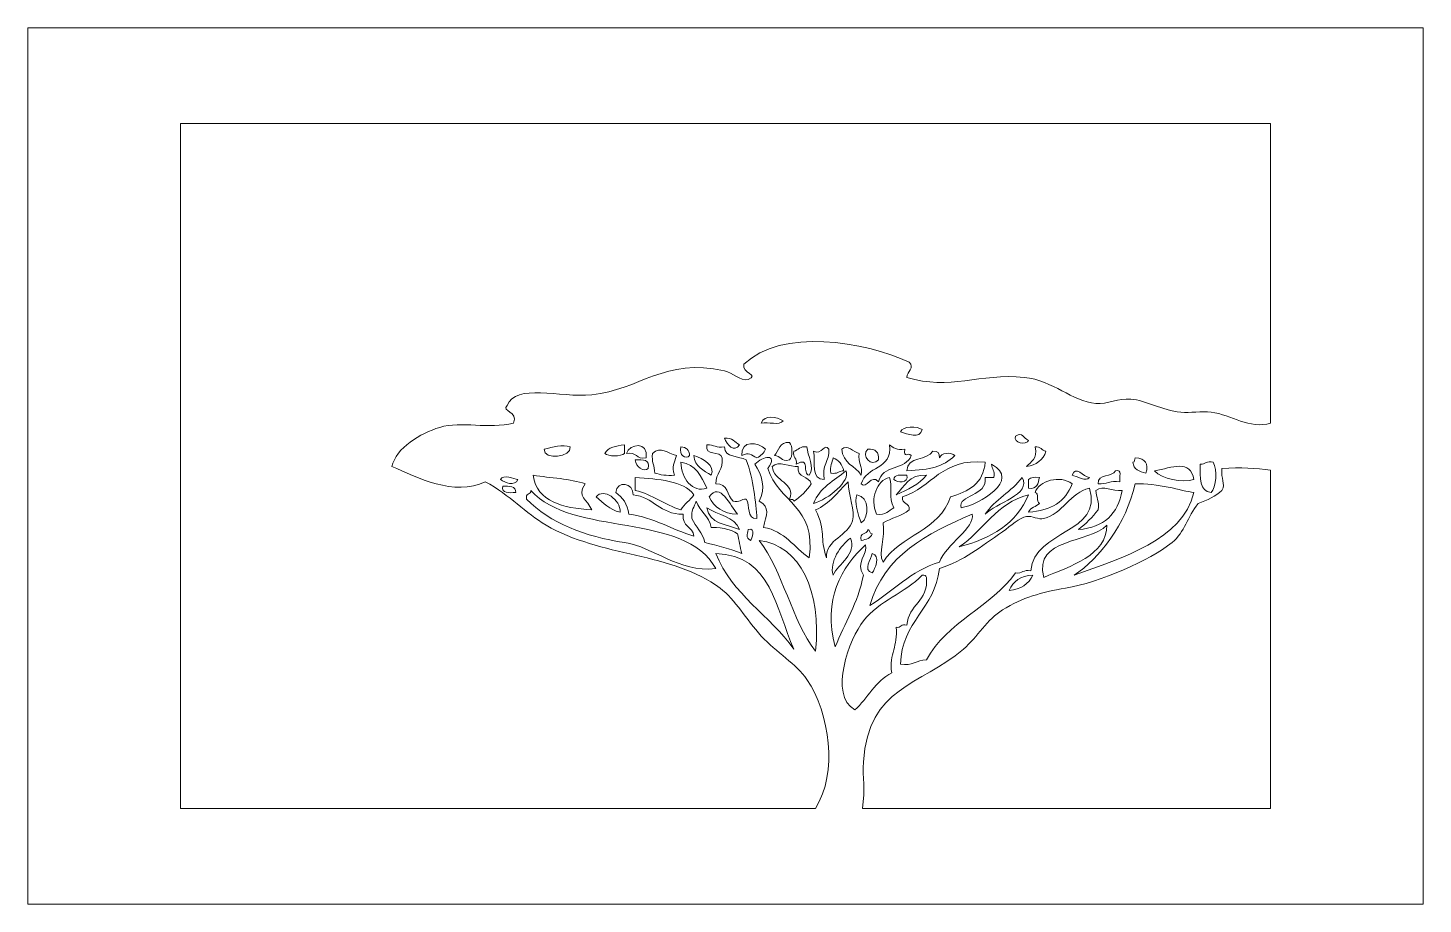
# Model space of a CAD drawing. Header units: inches. Extents: x 0.6 to 18.1, y -11.7 to -0.6.
# Drawn here: x 9.43 to 18.05, y -11.68 to -6.26 of the extents above; entities that cross this region are included whole.
import ezdxf

# ---------------------------------------------------------------- set-up
doc = ezdxf.new("R2010")
doc.units = ezdxf.units.IN
doc.header["$MEASUREMENT"] = 0
doc.layers.add('Layer 1', color=7, linetype='Continuous')

msp = doc.modelspace()

# ---------------------------------------------------------------- linework, layer by layer
at = {"layer": 'Layer 1', "color": 1, "lineweight": 5, "true_color": 0xff0000}
msp.add_lwpolyline([(9.4265, -6.2639), (9.4265, -11.6806), (18.053, -11.6806), (18.053, -6.2639), (9.4265, -6.2639)], dxfattribs=at)
for points, knots in [([(10.369, -6.8557), (10.369, -6.8557), (17.1105, -6.8557), (17.1105, -6.8557), (17.1105, -6.8557), (17.1105, -8.7069), (17.1105, -8.7069), (16.9784, -8.7479), (16.8699, -8.655), (16.7424, -8.6393), (16.6811, -8.6318), (16.6142, -8.645), (16.5543, -8.6393), (16.4385, -8.6284), (16.3411, -8.5671), (16.2453, -8.5587), (16.1725, -8.5524), (16.1014, -8.5917), (16.0303, -8.5856), (15.8788, -8.5725), (15.7689, -8.443), (15.5869, -8.4244), (15.3119, -8.3962), (15.125, -8.5074), (14.8614, -8.4244), (14.8627, -8.3864), (14.912, -8.3673), (14.8748, -8.3303), (14.6027, -8.2009), (14.0823, -8.1178), (13.8537, -8.3437), (13.837, -8.4019), (13.952, -8.4056), (13.8805, -8.4378), (13.8258, -8.4466), (13.7878, -8.3965), (13.7327, -8.384), (13.3647, -8.3006), (13.2077, -8.5017), (12.9131, -8.5318), (12.7121, -8.5525), (12.4447, -8.4578), (12.3891, -8.599), (12.35, -8.6347), (12.4607, -8.6342), (12.4294, -8.7065), (12.2733, -8.7477), (12.1106, -8.6913), (11.9726, -8.7334), (11.8508, -8.7705), (11.7044, -8.8596), (11.677, -8.9752), (11.8316, -9.0441), (12.0614, -9.1617), (12.2547, -9.0693), (12.409, -9.154), (12.5017, -9.2612), (12.631, -9.338), (12.9624, -9.5349), (13.4146, -9.5066), (13.7059, -9.7277), (13.8027, -9.8012), (13.8667, -9.9196), (13.9611, -10.0233), (14.0539, -10.1252), (14.1789, -10.1962), (14.2433, -10.292), (14.3844, -10.5018), (14.4356, -10.8686), (14.2959, -11.0887), (14.2959, -11.0887), (10.369, -11.0887), (10.369, -11.0887), (10.369, -11.0887), (10.369, -6.8557), (10.369, -6.8557)], [0, 0, 0, 0, 1, 1, 1, 2, 2, 2, 3, 3, 3, 4, 4, 4, 5, 5, 5, 6, 6, 6, 7, 7, 7, 8, 8, 8, 9, 9, 9, 10, 10, 10, 11, 11, 11, 12, 12, 12, 13, 13, 13, 14, 14, 14, 15, 15, 15, 16, 16, 16, 17, 17, 17, 18, 18, 18, 19, 19, 19, 20, 20, 20, 21, 21, 21, 22, 22, 22, 23, 23, 23, 24, 24, 24, 25, 25, 25, 25]), ([(13.9611, -8.7065), (13.9814, -8.652), (14.055, -8.6675), (14.0955, -8.6931), (14.0769, -8.7237), (14.002, -8.6981), (13.9611, -8.7065)], [0, 0, 0, 0, 1, 1, 1, 2, 2, 2, 2]), ([(13.7327, -8.8006), (13.7835, -8.7946), (13.7958, -8.8271), (13.8268, -8.8409), (13.7942, -8.8952), (13.7482, -8.8388), (13.7327, -8.8006)], [0, 0, 0, 0, 1, 1, 1, 2, 2, 2, 2]), ([(14.8211, -8.7603), (14.8344, -8.7253), (14.9262, -8.7243), (14.9554, -8.7468), (14.9421, -8.8077), (14.8673, -8.7747), (14.8211, -8.7603)], [0, 0, 0, 0, 1, 1, 1, 2, 2, 2, 2]), ([(15.5332, -8.7871), (15.5804, -8.7622), (15.5774, -8.7974), (15.6138, -8.814), (15.6013, -8.8427), (15.5161, -8.8324), (15.5332, -8.7871)], [0, 0, 0, 0, 1, 1, 1, 2, 2, 2, 2]), ([(12.6175, -8.8678), (12.6721, -8.8583), (12.7329, -8.8343), (12.7788, -8.8543), (12.7895, -8.9181), (12.617, -8.939), (12.6175, -8.8678)], [0, 0, 0, 0, 1, 1, 1, 2, 2, 2, 2]), ([(13.1147, -8.8946), (13.0929, -8.9148), (13.0155, -8.9148), (12.9937, -8.8946), (13.014, -8.8566), (13.0634, -8.8478), (13.1147, -8.8409), (13.1147, -8.8588), (13.1147, -8.8767), (13.1147, -8.8946)], [0, 0, 0, 0, 1, 1, 1, 2, 2, 2, 3, 3, 3, 3]), ([(13.249, -8.9215), (13.1848, -8.9365), (13.1923, -8.8797), (13.1281, -8.8946), (13.1452, -8.8329), (13.2658, -8.8181), (13.249, -8.9215)], [0, 0, 0, 0, 1, 1, 1, 2, 2, 2, 2]), ([(13.4237, -9.029), (13.3747, -9.0331), (13.3363, -9.0269), (13.3028, -9.0156), (13.3022, -8.9713), (13.2801, -8.9487), (13.2893, -8.8946), (13.3404, -8.8446), (13.3785, -8.8954), (13.4371, -8.9081), (13.422, -8.9599), (13.4054, -8.9701), (13.4237, -9.029)], [0, 0, 0, 0, 1, 1, 1, 2, 2, 2, 3, 3, 3, 4, 4, 4, 4]), ([(13.464, -8.8543), (13.4982, -8.856), (13.5161, -8.8739), (13.5177, -8.9081), (13.4937, -8.9323), (13.4504, -8.9072), (13.464, -8.8543)], [0, 0, 0, 0, 1, 1, 1, 2, 2, 2, 2]), ([(13.8671, -8.9349), (13.9141, -9.0531), (13.9258, -9.1983), (13.9343, -9.2977), (13.868, -9.3013), (13.8932, -9.2133), (13.8671, -9.1768), (13.8354, -9.1765), (13.8275, -9.1999), (13.7865, -9.1902), (13.7475, -9.1576), (13.7566, -9.0768), (13.679, -9.0827), (13.6791, -9.0157), (13.7271, -8.9965), (13.7193, -8.9215), (13.709, -8.8736), (13.6084, -8.9159), (13.6252, -8.8409), (13.6685, -8.8379), (13.6821, -8.8647), (13.7327, -8.8543), (13.7361, -8.9226), (13.8219, -8.9085), (13.8671, -8.9349)], [0, 0, 0, 0, 1, 1, 1, 2, 2, 2, 3, 3, 3, 4, 4, 4, 5, 5, 5, 6, 6, 6, 7, 7, 7, 8, 8, 8, 8]), ([(13.988, -8.8678), (13.9759, -8.8914), (13.958, -8.9094), (13.9343, -8.9215), (13.8972, -8.9055), (13.8871, -8.8834), (13.8402, -8.9081), (13.8356, -8.8091), (13.9406, -8.8238), (13.988, -8.8678)], [0, 0, 0, 0, 1, 1, 1, 2, 2, 2, 3, 3, 3, 3]), ([(14.1358, -8.9349), (14.0801, -8.9503), (14.0835, -8.9067), (14.0418, -8.9081), (14.0716, -8.8796), (14.0701, -8.8199), (14.1358, -8.8274), (14.1556, -8.847), (14.1556, -8.9154), (14.1358, -8.9349)], [0, 0, 0, 0, 1, 1, 1, 2, 2, 2, 3, 3, 3, 3]), ([(14.1627, -8.8812), (14.1908, -8.8735), (14.201, -8.8479), (14.2433, -8.8543), (14.2462, -8.9057), (14.2935, -8.9826), (14.2567, -9.029), (14.2105, -9.0226), (14.2685, -8.9093), (14.1761, -8.9618), (14.1859, -8.9207), (14.1529, -8.9223), (14.1627, -8.8812)], [0, 0, 0, 0, 1, 1, 1, 2, 2, 2, 3, 3, 3, 4, 4, 4, 4]), ([(14.3508, -9.0559), (14.2661, -9.0599), (14.298, -8.9474), (14.2836, -8.8812), (14.3365, -8.906), (14.3534, -8.8273), (14.3777, -8.8678), (14.3845, -8.9462), (14.3317, -8.9651), (14.3508, -9.0559)], [0, 0, 0, 0, 1, 1, 1, 2, 2, 2, 3, 3, 3, 3]), ([(14.5792, -9.029), (14.5428, -8.9713), (14.464, -8.9561), (14.4583, -8.8678), (14.4943, -8.8356), (14.5297, -8.8857), (14.5658, -8.8946), (14.5564, -8.9533), (14.5886, -8.9703), (14.5792, -9.029)], [0, 0, 0, 0, 1, 1, 1, 2, 2, 2, 3, 3, 3, 3]), ([(14.6195, -8.8678), (14.6674, -8.8647), (14.6898, -8.8871), (14.6867, -8.9349), (14.6405, -8.9823), (14.5769, -8.9093), (14.6195, -8.8678)], [0, 0, 0, 0, 1, 1, 1, 2, 2, 2, 2]), ([(14.7539, -8.8409), (14.7764, -8.8587), (14.7989, -8.8765), (14.8479, -8.8678), (14.8416, -8.9315), (14.8647, -8.8826), (14.8882, -8.9081), (14.8567, -8.9974), (14.7047, -8.9663), (14.6867, -9.0693), (14.6379, -9.0173), (14.6136, -9.1203), (14.5792, -9.0827), (14.6068, -8.9715), (14.773, -8.9988), (14.7539, -8.8409)], [0, 0, 0, 0, 1, 1, 1, 2, 2, 2, 3, 3, 3, 4, 4, 4, 5, 5, 5, 5]), ([(15.157, -8.9081), (15.0832, -8.9793), (15.0083, -8.9938), (14.8614, -9.0021), (14.8631, -8.9098), (14.9881, -8.9408), (15.0226, -8.8812), (15.0519, -8.8788), (15.0654, -8.8922), (15.0629, -8.9215), (15.0712, -8.8904), (15.1333, -8.8842), (15.157, -8.9081)], [0, 0, 0, 0, 1, 1, 1, 2, 2, 2, 3, 3, 3, 4, 4, 4, 4]), ([(15.6541, -8.8543), (15.6875, -8.8522), (15.6957, -8.8754), (15.7213, -8.8812), (15.7053, -8.9368), (15.6621, -8.9653), (15.6004, -8.9752), (15.6269, -8.9435), (15.6729, -8.9313), (15.6541, -8.8543)], [0, 0, 0, 0, 1, 1, 1, 2, 2, 2, 3, 3, 3, 3]), ([(13.2625, -8.9887), (13.2361, -9.0111), (13.1831, -8.9787), (13.1818, -8.9349), (13.2303, -8.9313), (13.2748, -8.9316), (13.2625, -8.9887)], [0, 0, 0, 0, 1, 1, 1, 2, 2, 2, 2]), ([(13.6252, -9.1096), (13.533, -9.1399), (13.4678, -9.049), (13.464, -8.9484), (13.558, -8.9619), (13.5897, -9.0377), (13.6252, -9.1096)], [0, 0, 0, 0, 1, 1, 1, 2, 2, 2, 2]), ([(13.6521, -9.029), (13.605, -8.9999), (13.5496, -8.9792), (13.5446, -8.9081), (13.604, -8.926), (13.6754, -8.969), (13.6521, -9.029)], [0, 0, 0, 0, 1, 1, 1, 2, 2, 2, 2]), ([(13.9477, -9.1902), (13.9921, -9.1107), (13.9637, -9.0235), (13.9208, -8.9618), (13.97, -8.9117), (14.0695, -8.8889), (14.0015, -8.9887), (14.0654, -9.1935), (14.3046, -9.223), (14.2567, -9.5396), (14.1629, -9.4767), (14.1082, -9.3746), (13.9746, -9.3515), (13.9927, -9.2745), (14.0181, -9.2276), (13.9477, -9.1902)], [0, 0, 0, 0, 1, 1, 1, 2, 2, 2, 3, 3, 3, 4, 4, 4, 5, 5, 5, 5]), ([(14.1896, -8.9752), (14.1786, -9.0489), (14.2578, -9.0324), (14.2702, -9.0827), (14.2408, -9.1251), (14.205, -9.1609), (14.1627, -9.1902), (14.1623, -9.1772), (14.1462, -9.1798), (14.1358, -9.1768), (14.1746, -9.0728), (14.038, -9.0709), (14.0283, -8.9752), (14.0682, -8.9363), (14.139, -8.9804), (14.1896, -8.9752)], [0, 0, 0, 0, 1, 1, 1, 2, 2, 2, 3, 3, 3, 4, 4, 4, 5, 5, 5, 5]), ([(14.4717, -9.0021), (14.4401, -9.0018), (14.4322, -9.0253), (14.3911, -9.0156), (14.3833, -8.9719), (14.4002, -8.953), (14.4045, -8.9215), (14.4414, -8.9339), (14.4607, -8.9639), (14.4717, -9.0021)], [0, 0, 0, 0, 1, 1, 1, 2, 2, 2, 3, 3, 3, 3]), ([(15.1301, -9.1634), (15.0659, -9.3724), (14.8202, -9.3999), (14.7136, -9.5664), (14.6808, -9.5064), (14.7322, -9.4152), (14.7136, -9.3246), (14.7627, -9.2931), (14.8318, -9.2816), (14.8748, -9.244), (14.8821, -9.1964), (14.8272, -9.2109), (14.8345, -9.1634), (15.0168, -9.1038), (15.0771, -8.9222), (15.3451, -8.9484), (15.3357, -9.0823), (15.2408, -9.1307), (15.1301, -9.1634)], [0, 0, 0, 0, 1, 1, 1, 2, 2, 2, 3, 3, 3, 4, 4, 4, 5, 5, 5, 6, 6, 6, 6]), ([(15.3854, -8.9618), (15.5688, -9.0598), (15.3082, -9.2119), (15.1973, -9.2305), (15.1729, -9.1477), (15.3621, -9.1626), (15.3451, -9.0424), (15.363, -9.0424), (15.3809, -9.0424), (15.3988, -9.0424), (15.4085, -9.0014), (15.3851, -8.9935), (15.3854, -8.9618)], [0, 0, 0, 0, 1, 1, 1, 2, 2, 2, 3, 3, 3, 4, 4, 4, 4]), ([(15.8825, -9.029), (15.907, -8.9653), (15.9511, -9.0398), (15.99, -9.0424), (15.9706, -9.0739), (15.91, -9.0339), (15.8825, -9.029)], [0, 0, 0, 0, 1, 1, 1, 2, 2, 2, 2]), ([(16.2587, -8.9484), (16.2718, -8.948), (16.2692, -8.9319), (16.2722, -8.9215), (16.3384, -8.9262), (16.3573, -8.9575), (16.3393, -9.0156), (16.2987, -9.0069), (16.2618, -8.9946), (16.2587, -8.9484)], [0, 0, 0, 0, 1, 1, 1, 2, 2, 2, 3, 3, 3, 3]), ([(16.3931, -9.0021), (16.4985, -8.9824), (16.6177, -8.9286), (16.6349, -9.0559), (16.566, -9.0764), (16.4348, -9.0527), (16.3931, -9.0021)], [0, 0, 0, 0, 1, 1, 1, 2, 2, 2, 2]), ([(16.7424, -9.1365), (16.6685, -9.1298), (16.673, -9.0447), (16.6753, -8.9618), (16.7069, -8.9621), (16.7148, -8.9387), (16.7559, -8.9484), (16.7823, -8.9952), (16.7735, -9.1044), (16.7424, -9.1365)], [0, 0, 0, 0, 1, 1, 1, 2, 2, 2, 3, 3, 3, 3]), ([(12.3488, -9.0559), (12.3672, -9.0212), (12.4311, -9.0529), (12.4563, -9.0559), (12.4344, -9.0988), (12.3774, -9.0772), (12.3488, -9.0559)], [0, 0, 0, 0, 1, 1, 1, 2, 2, 2, 2]), ([(12.8728, -9.0827), (12.8138, -9.1646), (12.8883, -9.1786), (12.9131, -9.244), (12.734, -9.2305), (12.5756, -9.1963), (12.5503, -9.029), (12.6569, -9.0478), (12.7806, -9.0496), (12.8728, -9.0827)], [0, 0, 0, 0, 1, 1, 1, 2, 2, 2, 3, 3, 3, 3]), ([(13.5446, -9.1499), (13.5213, -9.1848), (13.4837, -9.2054), (13.464, -9.244), (13.3613, -9.2123), (13.2905, -9.1487), (13.1818, -9.123), (13.1818, -9.0962), (13.1818, -9.0693), (13.1818, -9.0424), (13.3253, -9.0557), (13.4775, -9.0602), (13.5446, -9.1499)], [0, 0, 0, 0, 1, 1, 1, 2, 2, 2, 3, 3, 3, 4, 4, 4, 4]), ([(14.4852, -9.0021), (14.5139, -9.0629), (14.3782, -9.1781), (14.2836, -9.2037), (14.3212, -9.1069), (14.4109, -9.0622), (14.4852, -9.0021)], [0, 0, 0, 0, 1, 1, 1, 2, 2, 2, 2]), ([(14.586, -11.0887), (14.6054, -10.9709), (14.5862, -10.8966), (14.5927, -10.8026), (14.6248, -10.3307), (14.9407, -10.3372), (15.2107, -10.1039), (15.2981, -10.0284), (15.3589, -9.9194), (15.4526, -9.862), (15.5786, -9.7848), (15.6913, -9.7531), (15.8422, -9.7277), (16.0542, -9.6919), (16.3655, -9.5556), (16.5006, -9.4455), (16.5808, -9.3801), (16.5949, -9.2878), (16.6618, -9.2037), (16.7189, -9.1846), (16.7701, -9.1596), (16.8096, -9.123), (16.8333, -9.0778), (16.8006, -9.0541), (16.8096, -8.9887), (16.9249, -8.9775), (17.0206, -8.9871), (17.1105, -8.9979), (17.1105, -8.9979), (17.1105, -11.0887), (17.1105, -11.0887), (17.1105, -11.0887), (14.586, -11.0887), (14.586, -11.0887)], [0, 0, 0, 0, 1, 1, 1, 2, 2, 2, 3, 3, 3, 4, 4, 4, 5, 5, 5, 6, 6, 6, 7, 7, 7, 8, 8, 8, 9, 9, 9, 10, 10, 10, 11, 11, 11, 11]), ([(14.7808, -9.2305), (14.7486, -9.2476), (14.7313, -9.2796), (14.6733, -9.2708), (14.6322, -9.1717), (14.6746, -9.0636), (14.7539, -9.0424), (14.7755, -9.1022), (14.7453, -9.1664), (14.7808, -9.2305)], [0, 0, 0, 0, 1, 1, 1, 2, 2, 2, 3, 3, 3, 3]), ([(14.7808, -9.0559), (14.7823, -9.0215), (14.8257, -9.0292), (14.8614, -9.029), (14.8729, -9.0798), (14.8012, -9.0765), (14.7808, -9.0559)], [0, 0, 0, 0, 1, 1, 1, 2, 2, 2, 2]), ([(14.9823, -9.029), (14.936, -9.0857), (14.8677, -9.1204), (14.7942, -9.1499), (14.848, -9.1007), (14.8721, -9.0218), (14.9823, -9.029)], [0, 0, 0, 0, 1, 1, 1, 2, 2, 2, 2]), ([(15.5735, -9.0424), (15.636, -9.1513), (15.409, -9.1992), (15.3451, -9.2708), (15.4058, -9.1793), (15.5098, -9.131), (15.5735, -9.0424)], [0, 0, 0, 0, 1, 1, 1, 2, 2, 2, 2]), ([(15.681, -9.2037), (15.6578, -9.1955), (15.682, -9.1399), (15.6541, -9.1365), (15.6761, -9.0632), (15.811, -9.0254), (15.8825, -9.0827), (15.8437, -9.1917), (15.7523, -9.2481), (15.6138, -9.2574), (15.6244, -9.2277), (15.6608, -9.2238), (15.681, -9.2037)], [0, 0, 0, 0, 1, 1, 1, 2, 2, 2, 3, 3, 3, 4, 4, 4, 4]), ([(15.6138, -9.1096), (15.6138, -9.0917), (15.6138, -9.0738), (15.6138, -9.0559), (15.6294, -9.0446), (15.6498, -9.0381), (15.681, -9.0424), (15.6733, -9.0795), (15.6668, -9.1178), (15.6138, -9.1096)], [0, 0, 0, 0, 1, 1, 1, 2, 2, 2, 3, 3, 3, 3]), ([(16.1781, -9.0693), (16.1183, -9.0588), (16.0975, -9.0872), (16.0438, -9.0827), (16.0411, -9.0174), (16.1305, -9.044), (16.1512, -9.0021), (16.1964, -8.9883), (16.1722, -9.0439), (16.1781, -9.0693)], [0, 0, 0, 0, 1, 1, 1, 2, 2, 2, 3, 3, 3, 3]), ([(12.4428, -9.1365), (12.402, -9.137), (12.3544, -9.1443), (12.3622, -9.0962), (12.4023, -9.0964), (12.4441, -9.0949), (12.4428, -9.1365)], [0, 0, 0, 0, 1, 1, 1, 2, 2, 2, 2]), ([(13.679, -9.6067), (13.4475, -9.6303), (13.2988, -9.4736), (13.1147, -9.4455), (12.872, -9.4084), (12.6535, -9.3263), (12.51, -9.1768), (12.5002, -9.1401), (12.5367, -9.1497), (12.5369, -9.123), (12.7887, -9.4132), (13.4907, -9.2531), (13.679, -9.6067)], [0, 0, 0, 0, 1, 1, 1, 2, 2, 2, 3, 3, 3, 4, 4, 4, 4]), ([(13.0878, -9.2574), (13.021, -9.2436), (12.9851, -9.1989), (12.94, -9.1634), (12.9838, -9.1041), (13.093, -9.1813), (13.0878, -9.2574)], [0, 0, 0, 0, 1, 1, 1, 2, 2, 2, 2]), ([(13.1684, -9.1499), (13.2976, -9.164), (13.333, -9.272), (13.4774, -9.2708), (13.4686, -9.3468), (13.5378, -9.3448), (13.5446, -9.4052), (13.4043, -9.3663), (13.3011, -9.2904), (13.1415, -9.2708), (13.1343, -9.2064), (13.103, -9.1661), (13.0609, -9.1365), (13.0686, -9.0589), (13.1738, -9.0765), (13.1684, -9.1499)], [0, 0, 0, 0, 1, 1, 1, 2, 2, 2, 3, 3, 3, 4, 4, 4, 5, 5, 5, 5]), ([(13.6387, -9.1634), (13.7064, -9.0659), (13.7712, -9.2201), (13.8133, -9.2708), (13.7247, -9.2654), (13.6681, -9.228), (13.6387, -9.1634)], [0, 0, 0, 0, 1, 1, 1, 2, 2, 2, 2]), ([(14.3642, -9.5396), (14.3191, -9.4073), (14.3637, -9.3825), (14.2971, -9.244), (14.3835, -9.205), (14.4354, -9.1315), (14.4986, -9.0693), (14.4997, -9.1623), (14.5423, -9.2472), (14.5255, -9.3112), (14.5014, -9.4028), (14.3582, -9.4267), (14.3642, -9.5396)], [0, 0, 0, 0, 1, 1, 1, 2, 2, 2, 3, 3, 3, 4, 4, 4, 4]), ([(15.6272, -9.6202), (15.5806, -9.6094), (15.5756, -9.6402), (15.5332, -9.6336), (15.3813, -9.8445), (15.1093, -9.9353), (14.9823, -10.1711), (14.9207, -10.1721), (14.8957, -10.2099), (14.8211, -10.1979), (14.8306, -9.9298), (15.0345, -9.856), (15.0629, -9.6067), (15.2169, -9.5543), (15.313, -9.4758), (15.4526, -9.3783), (15.5055, -9.3414), (15.5597, -9.2902), (15.6004, -9.2843), (15.6353, -9.2792), (15.6761, -9.3054), (15.7078, -9.2977), (15.8215, -9.2704), (15.872, -9.1339), (15.99, -9.1096), (16.0787, -9.3904), (15.6491, -9.3628), (15.6272, -9.6202)], [0, 0, 0, 0, 1, 1, 1, 2, 2, 2, 3, 3, 3, 4, 4, 4, 5, 5, 5, 6, 6, 6, 7, 7, 7, 8, 8, 8, 9, 9, 9, 9]), ([(16.2722, -9.0827), (16.409, -9.0759), (16.5603, -9.1259), (16.6349, -9.1365), (16.565, -9.4293), (16.1958, -9.5394), (15.896, -9.6471), (16.0514, -9.5427), (16.2172, -9.3323), (16.2722, -9.0827)], [0, 0, 0, 0, 1, 1, 1, 2, 2, 2, 3, 3, 3, 3]), ([(16.0303, -9.123), (16.0768, -9.0864), (16.1311, -9.1316), (16.1916, -9.123), (16.1669, -9.2686), (16.0809, -9.3528), (15.9228, -9.3649), (15.968, -9.3294), (16.0083, -9.2891), (16.0438, -9.244), (16.053, -9.1899), (16.0309, -9.1673), (16.0303, -9.123)], [0, 0, 0, 0, 1, 1, 1, 2, 2, 2, 3, 3, 3, 4, 4, 4, 4]), ([(13.6118, -9.4455), (13.5985, -9.3827), (13.5555, -9.3495), (13.5312, -9.2977), (13.5267, -9.2485), (13.5461, -9.2231), (13.5581, -9.1902), (13.5805, -9.2529), (13.6373, -9.2812), (13.6521, -9.3515), (13.6824, -9.352), (13.7771, -9.3577), (13.8133, -9.3918), (13.8246, -9.4298), (13.8289, -9.4747), (13.8402, -9.5127), (13.7691, -9.4852), (13.6925, -9.4633), (13.6118, -9.4455)], [0, 0, 0, 0, 1, 1, 1, 2, 2, 2, 3, 3, 3, 4, 4, 4, 5, 5, 5, 6, 6, 6, 6]), ([(14.5523, -9.1499), (14.6288, -9.1648), (14.6327, -9.2859), (14.5792, -9.3246), (14.5619, -9.2787), (14.5328, -9.1898), (14.5523, -9.1499)], [0, 0, 0, 0, 1, 1, 1, 2, 2, 2, 2]), ([(15.6138, -9.1499), (15.5414, -9.3283), (15.3822, -9.4199), (15.1838, -9.4724), (15.3346, -9.3724), (15.4136, -9.2005), (15.6138, -9.1499)], [0, 0, 0, 0, 1, 1, 1, 2, 2, 2, 2]), ([(13.8268, -9.3649), (13.7485, -9.3312), (13.6363, -9.3314), (13.6252, -9.2305), (13.6916, -9.2762), (13.7969, -9.2828), (13.8268, -9.3649)], [0, 0, 0, 0, 1, 1, 1, 2, 2, 2, 2]), ([(15.2644, -9.2708), (15.2859, -9.3519), (15.1027, -9.4574), (15.0629, -9.5664), (14.8847, -9.6211), (14.7757, -9.745), (14.633, -9.8352), (14.7195, -9.5231), (14.9856, -9.3906), (15.2644, -9.2708)], [0, 0, 0, 0, 1, 1, 1, 2, 2, 2, 3, 3, 3, 3]), ([(13.894, -9.4321), (13.8627, -9.4119), (13.8735, -9.3992), (13.8805, -9.3649), (13.9289, -9.352), (13.9043, -9.4229), (13.894, -9.4321)], [0, 0, 0, 0, 1, 1, 1, 2, 2, 2, 2]), ([(14.6195, -9.3649), (14.6341, -9.3682), (14.6286, -9.3916), (14.6464, -9.3918), (14.6371, -9.4183), (14.6106, -9.4276), (14.5792, -9.4321), (14.562, -9.379), (14.6184, -9.3996), (14.6195, -9.3649)], [0, 0, 0, 0, 1, 1, 1, 2, 2, 2, 3, 3, 3, 3]), ([(16.0975, -9.338), (16.0995, -9.5238), (15.8687, -9.5929), (15.7078, -9.6605), (15.6457, -9.4139), (15.9846, -9.4541), (16.0975, -9.338)], [0, 0, 0, 0, 1, 1, 1, 2, 2, 2, 2]), ([(13.9477, -9.4321), (14.2054, -9.4656), (14.3329, -9.7456), (14.2971, -10.1173), (14.147, -9.9225), (14.097, -9.6277), (13.9477, -9.4321)], [0, 0, 0, 0, 1, 1, 1, 2, 2, 2, 2]), ([(14.6061, -9.4589), (14.6234, -9.5199), (14.5382, -9.5669), (14.5927, -9.6471), (14.5584, -9.8189), (14.478, -9.9445), (14.418, -10.0905), (14.3387, -9.7976), (14.4575, -9.5959), (14.6061, -9.4589)], [0, 0, 0, 0, 1, 1, 1, 2, 2, 2, 3, 3, 3, 3]), ([(14.4045, -9.6471), (14.3813, -9.5654), (14.4512, -9.461), (14.512, -9.4186), (14.553, -9.518), (14.4371, -9.5765), (14.4045, -9.6471)], [0, 0, 0, 0, 1, 1, 1, 2, 2, 2, 2]), ([(14.1627, -10.1039), (14.013, -9.8953), (13.7819, -9.7681), (13.679, -9.5127), (14.0267, -9.5233), (14.0494, -9.8589), (14.1627, -10.1039)], [0, 0, 0, 0, 1, 1, 1, 2, 2, 2, 2]), ([(14.6464, -9.5127), (14.6992, -9.5263), (14.6648, -9.6105), (14.6464, -9.6336), (14.5869, -9.6133), (14.6423, -9.5501), (14.6464, -9.5127)], [0, 0, 0, 0, 1, 1, 1, 2, 2, 2, 2]), ([(14.7673, -10.2517), (14.6643, -10.301), (14.6207, -10.4096), (14.5389, -10.4801), (14.3761, -10.3856), (14.5069, -10.038), (14.5927, -9.9292), (14.6899, -9.8058), (14.8498, -9.7572), (14.9554, -9.6471), (14.971, -9.6449), (14.9793, -9.65), (14.9823, -9.6605), (14.9966, -9.8136), (14.8699, -9.8258), (14.8614, -9.9561), (14.8234, -9.945), (14.8266, -9.975), (14.7942, -9.9695), (14.8091, -10.0875), (14.7495, -10.1309), (14.7673, -10.2517)], [0, 0, 0, 0, 1, 1, 1, 2, 2, 2, 3, 3, 3, 4, 4, 4, 5, 5, 5, 6, 6, 6, 7, 7, 7, 7]), ([(15.6407, -9.6471), (15.6129, -9.6999), (15.5685, -9.7361), (15.4929, -9.7411), (15.5189, -9.6865), (15.561, -9.648), (15.6407, -9.6471)], [0, 0, 0, 0, 1, 1, 1, 2, 2, 2, 2])]:
    msp.add_open_spline(points, degree=3, knots=knots, dxfattribs=at)

doc.saveas('drawing.dxf')
